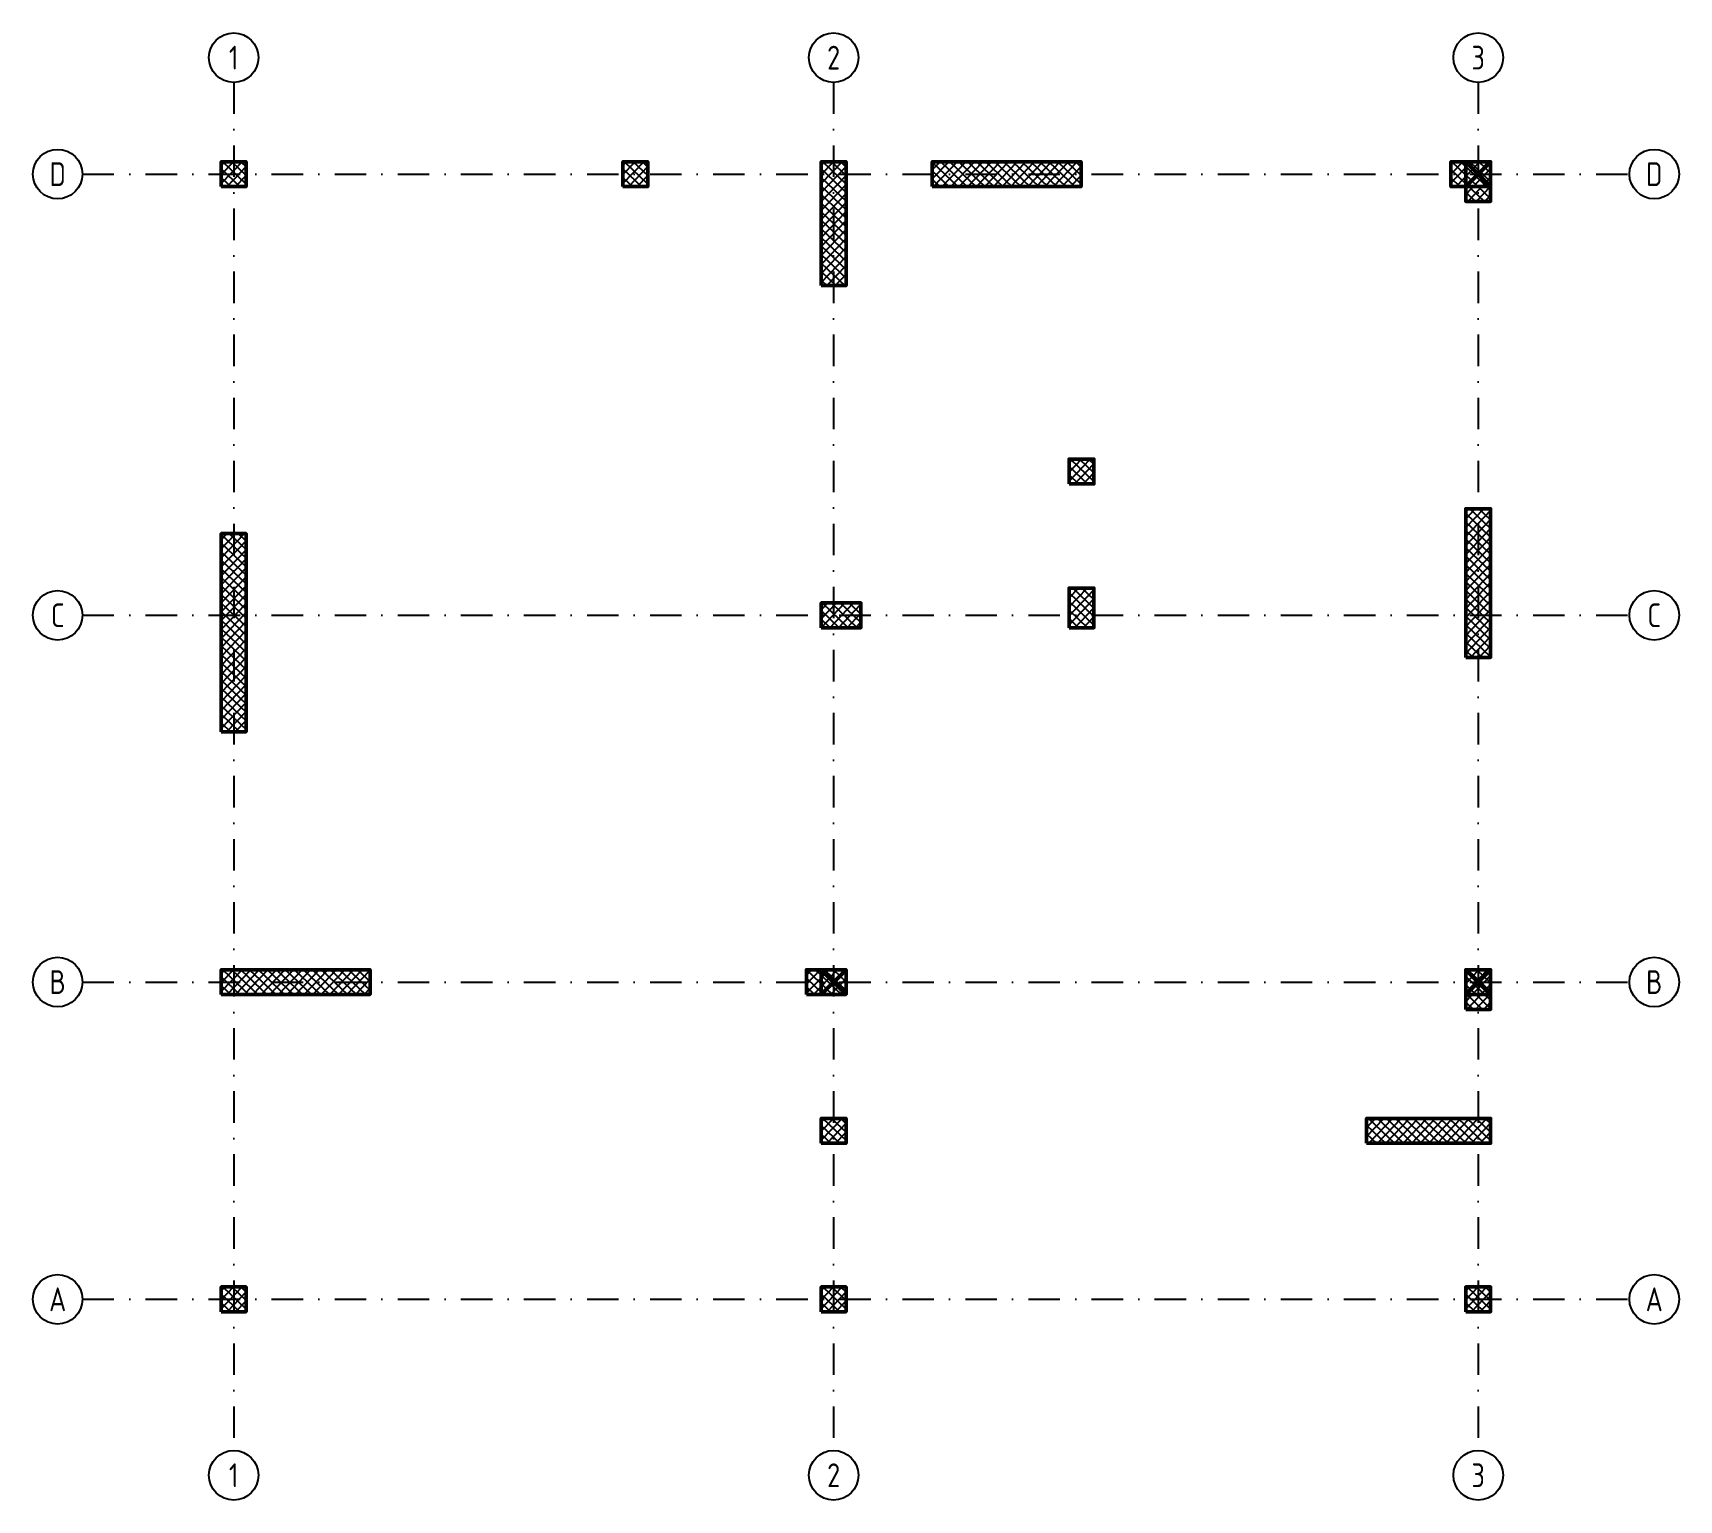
# Model space of a CAD drawing. Header units: inches. Extents: x 18 to 1678, y 12 to 1492.
import ezdxf
from ezdxf.enums import TextEntityAlignment as Align

# ---------------------------------------------------------------- set-up
doc = ezdxf.new("R2010")
doc.units = ezdxf.units.IN
doc.header["$MEASUREMENT"] = 0
doc.linetypes.add('DASHDOT', pattern=[25.4, 12.7, -6.35, 0, -6.35])
doc.layers.add('D_axis', color=3, linetype='DASHDOT', lineweight=18)
doc.layers.add('D_column_wall', color=1, linetype='Continuous', lineweight=50)
doc.layers.add('D_column_hatch', color=14, linetype='Continuous')
doc.layers.add('D_text_axis', color=7, linetype='Continuous')
doc.styles.add('dilly_tex_ttf', font='isocpeur.ttf', dxfattribs={"width": 0.8})
pattern_1 = [(316.3761654, (-128707.642, -36453.883), (4.31200458, 4.52428077), []), (46.3761654, (-128707.642, -36453.883), (-4.52428077, 4.31200458), [])]

msp = doc.modelspace()

# ---------------------------------------------------------------- hatches: boundary and pattern name
at = {"layer": 'D_column_hatch', "linetype": 'ByBlock', "lineweight": -3}
h = msp.add_hatch(dxfattribs=at)
h.set_pattern_fill('ANSI37', color=256, scale=50, angle=-808.6238, style=0)
h.set_pattern_definition([(316.3761654, (-188867.525, -23618.6014), (4.31200458, 4.52428077), []), (46.3761654, (-188867.525, -23618.6014), (-4.52428077, 4.31200458), [])])
h.paths.add_polyline_path([(208.4, 1361.7), (208.4, 1336.7), (233.4, 1336.7), (233.4, 1361.7)])
h = msp.add_hatch(dxfattribs=at)
h.set_pattern_fill('ANSI37', color=256, scale=50, angle=-808.6238, style=0)
h.set_pattern_definition([(316.3761654, (-188462.525, -23618.6014), (4.31200458, 4.52428077), []), (46.3761654, (-188462.525, -23618.6014), (-4.52428077, 4.31200458), [])])
h.paths.add_polyline_path([(613.4, 1361.7), (613.4, 1336.7), (638.4, 1336.7), (638.4, 1361.7)])
h = msp.add_hatch(dxfattribs=at)
h.set_pattern_fill('ANSI37', color=256, scale=50, angle=-808.6238, style=0)
h.set_pattern_definition([(316.3761654, (-188262.525, -23618.6014), (4.31200458, 4.52428077), []), (46.3761654, (-188262.525, -23618.6014), (-4.52428077, 4.31200458), [])])
h.paths.add_polyline_path([(813.4, 1361.7), (813.4, 1236.7), (838.4, 1236.7), (838.4, 1361.7)])
h = msp.add_hatch(dxfattribs=at)
h.set_pattern_fill('ANSI37', color=256, scale=50, angle=-808.6238, style=0)
h.set_pattern_definition([(316.3761654, (-188025.525, -23618.6014), (4.31200458, 4.52428077), []), (46.3761654, (-188025.525, -23618.6014), (-4.52428077, 4.31200458), [])])
h.paths.add_polyline_path([(925.4, 1361.7), (925.4, 1336.7), (1075.4, 1336.7), (1075.4, 1361.7)])
h = msp.add_hatch(dxfattribs=at)
h.set_pattern_fill('ANSI37', color=256, scale=50, angle=-808.6238, style=0)
h.set_pattern_definition([(316.376, (1438.4484, 1311.6634), (4.312, 4.5243), []), (46.376, (1438.4484, 1311.6634), (-4.5243, 4.312), [])])
h.paths.add_polyline_path([(1488.4, 1361.7), (1448.4, 1361.7), (1448.4, 1336.7), (1463.4, 1336.7), (1463.4, 1321.7), (1488.4, 1321.7)])
h = msp.add_hatch(dxfattribs=at)
h.set_pattern_fill('ANSI37', color=256, scale=50, angle=-808.6238, style=0)
h.set_pattern_definition([(316.3761654, (-188012.525, -23918.6014), (4.31200458, 4.52428077), []), (46.3761654, (-188012.525, -23918.6014), (-4.52428077, 4.31200458), [])])
h.paths.add_polyline_path([(1063.4, 1061.7), (1063.4, 1036.7), (1088.4, 1036.7), (1088.4, 1061.7)])
h = msp.add_hatch(dxfattribs=at)
h.set_pattern_fill('ANSI37', color=256, scale=50, angle=-808.6238, style=0)
h.set_pattern_definition(pattern_1)
h.paths.add_polyline_path([(1463.4, 861.7), (1488.4, 861.7), (1488.4, 1011.7), (1463.4, 1011.7)])
h = msp.add_hatch(dxfattribs=at)
h.set_pattern_fill('ANSI37', color=256, scale=50, angle=-808.6238, style=0)
h.set_pattern_definition(pattern_1)
h.paths.add_polyline_path([(208.4, 786.7), (233.4, 786.7), (233.4, 986.7), (208.4, 986.7)])
h = msp.add_hatch(dxfattribs=at)
h.set_pattern_fill('ANSI37', color=256, scale=50, angle=-808.6238, style=0)
h.set_pattern_definition([(316.3761654, (-188012.525, -24063.6014), (4.31200458, 4.52428077), []), (46.3761654, (-188012.525, -24063.6014), (-4.52428077, 4.31200458), [])])
h.paths.add_polyline_path([(1088.4, 931.7), (1063.4, 931.7), (1063.4, 891.7), (1088.4, 891.7)])
h = msp.add_hatch(dxfattribs=at)
h.set_pattern_fill('ANSI37', color=256, scale=50, angle=-808.6238, style=0)
h.set_pattern_definition([(316.376, (813.4484, 891.6634), (4.312, 4.5243), []), (46.376, (813.4484, 891.6634), (-4.5243, 4.312), [])])
h.paths.add_polyline_path([(813.4, 891.7), (853.4, 891.7), (853.4, 916.7), (813.4, 916.7)])
h = msp.add_hatch(dxfattribs=at)
h.set_pattern_fill('ANSI37', color=256, scale=50, angle=-808.6238, style=0)
h.set_pattern_definition([(316.3761654, (-188867.525, -24433.6014), (4.31200458, 4.52428077), []), (46.3761654, (-188867.525, -24433.6014), (-4.52428077, 4.31200458), [])])
h.paths.add_polyline_path([(208.4, 546.7), (208.4, 521.7), (358.4, 521.7), (358.4, 546.7)])
h = msp.add_hatch(dxfattribs=at)
h.set_pattern_fill('ANSI37', color=256, scale=50, angle=-808.6238, style=0)
h.set_pattern_definition([(316.376, (788.4484, 521.6634), (4.312, 4.5243), []), (46.376, (788.4484, 521.6634), (-4.5243, 4.312), [])])
h.paths.add_polyline_path([(798.4, 521.7), (838.4, 521.7), (838.4, 546.7), (798.4, 546.7)])
h = msp.add_hatch(dxfattribs=at)
h.set_pattern_fill('ANSI37', color=256, scale=50, angle=-808.6238, style=0)
h.set_pattern_definition([(316.376, (1463.4484, 496.6634), (4.312, 4.5243), []), (46.376, (1463.4484, 496.6634), (-4.5243, 4.312), [])])
h.paths.add_polyline_path([(1463.4, 506.7), (1488.4, 506.7), (1488.4, 546.7), (1463.4, 546.7)])
h = msp.add_hatch(dxfattribs=at)
h.set_pattern_fill('ANSI37', color=256, scale=50, angle=-808.6238, style=0)
h.set_pattern_definition([(316.3761654, (-188262.525, -24583.6014), (4.31200458, 4.52428077), []), (46.3761654, (-188262.525, -24583.6014), (-4.52428077, 4.31200458), [])])
h.paths.add_polyline_path([(813.4, 396.7), (813.4, 371.7), (838.4, 371.7), (838.4, 396.7)])
h = msp.add_hatch(dxfattribs=at)
h.set_pattern_fill('ANSI37', color=256, scale=50, angle=-808.6238, style=0)
h.set_pattern_definition([(316.3761654, (-187612.525, -24583.6014), (4.31200458, 4.52428077), []), (46.3761654, (-187612.525, -24583.6014), (-4.52428077, 4.31200458), [])])
h.paths.add_polyline_path([(1363.4, 396.7), (1363.4, 371.7), (1488.4, 371.7), (1488.4, 396.7)])
h = msp.add_hatch(dxfattribs=at)
h.set_pattern_fill('ANSI37', color=256, scale=50, angle=-808.6238, style=0)
h.set_pattern_definition([(316.3761654, (-188867.525, -24753.6014), (4.31200458, 4.52428077), []), (46.3761654, (-188867.525, -24753.6014), (-4.52428077, 4.31200458), [])])
h.paths.add_polyline_path([(208.4, 226.7), (208.4, 201.7), (233.4, 201.7), (233.4, 226.7)])
h = msp.add_hatch(dxfattribs=at)
h.set_pattern_fill('ANSI37', color=256, scale=50, angle=-808.6238, style=0)
h.set_pattern_definition([(316.3761654, (-188262.525, -24753.6014), (4.31200458, 4.52428077), []), (46.3761654, (-188262.525, -24753.6014), (-4.52428077, 4.31200458), [])])
h.paths.add_polyline_path([(813.4, 226.7), (813.4, 201.7), (838.4, 201.7), (838.4, 226.7)])
h = msp.add_hatch(dxfattribs=at)
h.set_pattern_fill('ANSI37', color=256, scale=50, angle=-808.6238, style=0)
h.set_pattern_definition([(316.3761654, (-187612.525, -24753.6014), (4.31200458, 4.52428077), []), (46.3761654, (-187612.525, -24753.6014), (-4.52428077, 4.31200458), [])])
h.paths.add_polyline_path([(1463.4, 226.7), (1463.4, 201.7), (1488.4, 201.7), (1488.4, 226.7)])

# ---------------------------------------------------------------- linework, layer by layer
at = {"layer": 'D_axis', "linetype": 'DASHDOT', "lineweight": -3, "ltscale": 2.5}
for p, q in [((220.9, 1441.7), (220.9, 61.7)), ((825.9, 1441.7), (825.9, 61.7)), ((1475.9, 1441.7), (1475.9, 61.7)), ((68.4, 1349.2), (1628.4, 1349.2)), ((68.4, 904.2), (1628.4, 904.2)), ((68.4, 534.2), (1628.4, 534.2)), ((68.4, 214.2), (1628.4, 214.2))]:
    msp.add_line(p, q, dxfattribs=at)
at = {"layer": 'D_axis', "linetype": 'Continuous', "lineweight": -3, "ltscale": 2.5}
for centre in [(220.9, 1466.7), (825.9, 1466.7), (1475.9, 1466.7), (43.4, 1349.2), (1653.4, 1349.2), (43.4, 904.2), (1653.4, 904.2), (43.4, 534.2), (1653.4, 534.2), (43.4, 214.2), (1653.4, 214.2), (220.9, 36.7), (825.9, 36.7), (1475.9, 36.7)]:
    msp.add_circle(centre, 25, dxfattribs=at)
at = {"layer": 'D_column_wall'}
for points in [[(208.4, 1336.7), (233.4, 1336.7), (233.4, 1361.7), (208.4, 1361.7)], [(613.4, 1336.7), (638.4, 1336.7), (638.4, 1361.7), (613.4, 1361.7)], [(813.4, 1236.7), (838.4, 1236.7), (838.4, 1361.7), (813.4, 1361.7)], [(925.4, 1336.7), (1075.4, 1336.7), (1075.4, 1361.7), (925.4, 1361.7)], [(1488.4, 1361.7), (1448.4, 1361.7), (1448.4, 1336.7), (1463.4, 1336.7), (1463.4, 1321.7), (1488.4, 1321.7)], [(1463.4, 1336.7), (1488.4, 1336.7), (1488.4, 1361.7), (1463.4, 1361.7)], [(1063.4, 1036.7), (1088.4, 1036.7), (1088.4, 1061.7), (1063.4, 1061.7)], [(1463.4, 861.7), (1488.4, 861.7), (1488.4, 1011.7), (1463.4, 1011.7)], [(208.4, 786.7), (233.4, 786.7), (233.4, 986.7), (208.4, 986.7)], [(1063.4, 891.7), (1088.4, 891.7), (1088.4, 931.7), (1063.4, 931.7)], [(813.4, 891.7), (853.4, 891.7), (853.4, 916.7), (813.4, 916.7)], [(208.4, 521.7), (358.4, 521.7), (358.4, 546.7), (208.4, 546.7)], [(798.4, 521.7), (838.4, 521.7), (838.4, 546.7), (798.4, 546.7)], [(1463.4, 506.7), (1488.4, 506.7), (1488.4, 546.7), (1463.4, 546.7)], [(1463.4, 521.6), (1488.4, 521.6), (1488.4, 546.7), (1463.4, 546.7)], [(813.4, 371.7), (838.4, 371.7), (838.4, 396.7), (813.4, 396.7)], [(1363.4, 371.7), (1488.4, 371.7), (1488.4, 396.7), (1363.4, 396.7)], [(208.4, 201.7), (233.4, 201.7), (233.4, 226.7), (208.4, 226.7)], [(813.4, 201.7), (838.4, 201.7), (838.4, 226.7), (813.4, 226.7)], [(1463.4, 201.7), (1488.4, 201.7), (1488.4, 226.7), (1463.4, 226.7)]]:
    msp.add_lwpolyline(points, close=True, dxfattribs=at)
for points in [[(1463.4, 1336.7), (1488.4, 1361.7)], [(1463.4, 1361.7), (1488.4, 1336.7)]]:
    msp.add_lwpolyline(points, dxfattribs=at)
at = {"layer": 'D_column_wall', "ltscale": 10}
msp.add_lwpolyline([(813.4, 521.7), (838.4, 521.7), (838.4, 546.7), (813.4, 546.7)], close=True, dxfattribs=at)
for points in [[(813.4, 521.7), (838.4, 546.7)], [(813.4, 546.7), (838.4, 521.7)], [(1463.4, 521.6), (1488.4, 546.7)], [(1463.4, 546.7), (1488.4, 521.6)]]:
    msp.add_lwpolyline(points, dxfattribs=at)

# ---------------------------------------------------------------- texts
at = {"layer": 'D_text_axis', "style": 'dilly_tex_ttf', "width": 0.8}
for s, p in [('1', (220.9, 1466.7)), ('2', (825.9, 1466.7)), ('3', (1475.9, 1466.7)), ('D', (43.4, 1349.2)), ('D', (1653.4, 1349.2)), ('C', (43.4, 904.2)), ('C', (1653.4, 904.2)), ('B', (43.4, 534.2)), ('B', (1653.4, 534.2)), ('A', (43.4, 214.2)), ('A', (1653.4, 214.2)), ('1', (220.9, 36.7)), ('2', (825.9, 36.7)), ('3', (1475.9, 36.7))]:
    msp.add_text(s, height=24, dxfattribs=at).set_placement(p, align=Align.MIDDLE_CENTER)

doc.saveas('drawing.dxf')
